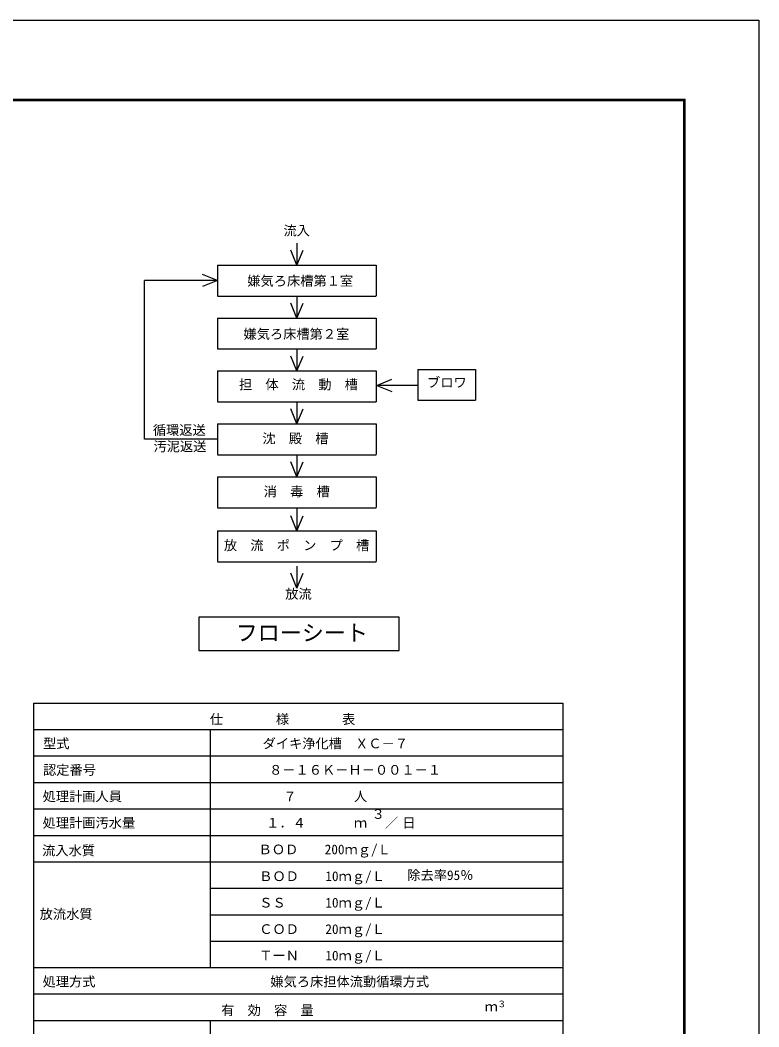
# Model space of a CAD drawing. Units: millimetres, scale not verified. Extents: x -8910 to 8910, y -6308 to 6308.
# Drawn here: x 3883 to 8910, y -541 to 6308 of the extents above; entities that cross this region are included whole.
import ezdxf
from ezdxf.enums import TextEntityAlignment as Align

# ---------------------------------------------------------------- set-up
doc = ezdxf.new("R2010")
doc.units = ezdxf.units.MM
doc.header["$LTSCALE"] = 30
for name, color, linetype, lineweight in [('0-0_水管', 4, 'Continuous', 25), ('0-9_文字', 7, 'Continuous', 25), ('0-B_図面枠', 7, 'Continuous', 25), ('0-C_Axis_waku', 7, 'Continuous', 25)]:
    doc.layers.add(name, color=color, linetype=linetype, lineweight=lineweight)
doc.styles.add('ＭＳ ゴシック', font='')
doc.styles.get('ＭＳ ゴシック').set_extended_font_data('MS Gothic')

msp = doc.modelspace()

# ---------------------------------------------------------------- linework, layer by layer
at = {"layer": '0-0_水管', "color": 3}
for p, q in [((3977.07, 1661.53), (7577.07, 1661.53)), ((3977.07, -2118.48), (3977.07, 1661.53)), ((7577.07, 1661.53), (7577.07, -2118.48)), ((3977.07, 1481.53), (7577.07, 1481.53)), ((5177.06, 1481.53), (5177.06, -138.48)), ((3977.07, 1301.53), (7577.07, 1301.53)), ((3977.07, 1121.53), (7577.07, 1121.53)), ((3977.07, 941.53), (7577.07, 941.53)), ((3977.07, 761.53), (7577.07, 761.53)), ((3977.06, 581.53), (7577.07, 581.53)), ((5177.06, 401.53), (7577.07, 401.53)), ((5177.06, 221.53), (7577.07, 221.53)), ((5177.06, 41.53), (7577.07, 41.53)), ((3977.06, -138.48), (7577.07, -138.48)), ((7577.06, -318.48), (3977.05, -318.48)), ((3977.05, -498.48), (7577.06, -498.48)), ((5177.05, -498.48), (5177.05, -1578.47))]:
    msp.add_line(p, q, dxfattribs=at)
at = {"layer": '0-9_文字'}
for p, q in [((5766.68, 4640.63), (5725.46, 4742.43)), ((5766.68, 4790.63), (5766.68, 4640.63)), ((5766.68, 4640.63), (5807.89, 4742.43)), ((5226.68, 4640.63), (5226.68, 4431.53)), ((5226.68, 4640.63), (6306.68, 4640.63)), ((6306.68, 4640.63), (6306.68, 4431.91)), ((4730.18, 3456.11), (4730.18, 4536.08)), ((5226.68, 4536.08), (4730.18, 4536.08)), ((5226.68, 4536.08), (5124.89, 4577.3)), ((5226.68, 4536.08), (5124.89, 4494.87)), ((5226.68, 4430.64), (6306.68, 4430.64)), ((5766.68, 4430.64), (5766.68, 4280.64)), ((5766.68, 4280.64), (5725.47, 4382.43)), ((5766.68, 4280.64), (5807.89, 4382.43)), ((5226.68, 4280.64), (6306.68, 4280.64)), ((6306.68, 4280.64), (6306.68, 4070.65)), ((5766.68, 4070.65), (5766.68, 3920.65)), ((5766.68, 3920.65), (5725.47, 4022.44)), ((5766.68, 3920.65), (5807.89, 4022.44)), ((5226.68, 3920.65), (5226.68, 3711.55)), ((5226.68, 3920.65), (6306.68, 3920.65)), ((6306.68, 3920.65), (6306.68, 3711.93)), ((6588.94, 3931.22), (6588.94, 3722.11)), ((6310.16, 3823.02), (6411.95, 3864.23)), ((6310.16, 3823.02), (6411.95, 3781.8)), ((6588.94, 3823.02), (6310.16, 3823.02)), ((5226.68, 3710.66), (6306.68, 3710.66)), ((5766.68, 3710.66), (5766.68, 3560.66)), ((6588.94, 3721.22), (6981.18, 3721.22)), ((5766.68, 3560.66), (5725.46, 3662.45)), ((5766.68, 3560.66), (5807.89, 3662.45)), ((5226.68, 3560.66), (5226.68, 3351.56)), ((5226.68, 3560.66), (6306.68, 3560.66)), ((6306.68, 3560.66), (6306.68, 3351.94)), ((5226.68, 3456.11), (4730.18, 3456.11)), ((5226.68, 3350.67), (6306.68, 3350.67)), ((5766.68, 3201.56), (5725.46, 3303.35)), ((5766.68, 3351.56), (5766.68, 3201.56)), ((5766.68, 3201.56), (5807.89, 3303.35)), ((5226.68, 3200.67), (5226.68, 2991.57)), ((5226.68, 3200.67), (6306.68, 3200.67)), ((6306.68, 3200.67), (6306.68, 2991.95)), ((5226.68, 2990.67), (6306.68, 2990.67)), ((5766.68, 2984.05), (5766.68, 2834.05)), ((5766.68, 2834.05), (5725.46, 2935.84)), ((5766.68, 2834.05), (5807.89, 2935.84)), ((5226.68, 2833.16), (5226.68, 2624.06)), ((5226.68, 2833.16), (6306.68, 2833.16)), ((6306.68, 2833.16), (6306.68, 2624.45)), ((5226.68, 2623.17), (6306.68, 2623.17)), ((5766.68, 2443.78), (5725.46, 2545.57)), ((5766.68, 2593.78), (5766.68, 2443.78)), ((5766.68, 2443.78), (5807.89, 2545.57)), ((5098.17, 2244.86), (5098.17, 2019.38)), ((6461.29, 2244.86), (5098.17, 2244.86)), ((6461.29, 2019.38), (6461.29, 2244.86)), ((5098.17, 2019.38), (6461.29, 2019.38))]:
    msp.add_line(p, q, dxfattribs=at)
for points in [[(5226.68, 4280.64), (5226.68, 4070.65), (6306.68, 4070.65)], [(6588.94, 3931.22), (6981.18, 3931.22), (6981.18, 3721.22)]]:
    msp.add_lwpolyline(points, dxfattribs=at)
at = {"layer": '0-B_図面枠'}
msp.add_lwpolyline([(-8910, -6307.5), (-8910, 6307.5), (8910, 6307.5), (8910, -6307.5)], close=True, dxfattribs=at)
at = {"layer": '0-C_Axis_waku'}
for p, q in [((-7778.4, 5769.9), (8408.4, 5769.9)), ((-7777.8, 5769.3), (8407.8, 5769.3)), ((-7777.2, 5768.7), (8407.2, 5768.7)), ((-7776.6, 5768.1), (8406.6, 5768.1)), ((-7776, 5767.5), (8406, 5767.5)), ((-7775.4, 5766.9), (8405.4, 5766.9)), ((-7774.8, 5766.3), (8404.8, 5766.3)), ((-7774.2, 5765.7), (8404.2, 5765.7)), ((-7773.6, 5765.1), (8403.6, 5765.1)), ((-7773, 5764.5), (8403, 5764.5)), ((-7772.4, 5763.9), (8402.4, 5763.9)), ((-7771.8, 5763.3), (8401.8, 5763.3)), ((-7771.2, 5762.7), (8401.2, 5762.7)), ((-7770.6, 5762.1), (8400.6, 5762.1)), ((-7770, 5761.5), (8400, 5761.5)), ((8400, -5806.5), (8400, 5761.5)), ((8400.6, -5807.1), (8400.6, 5762.1)), ((8401.2, -5807.7), (8401.2, 5762.7)), ((8401.8, -5808.3), (8401.8, 5763.3)), ((8402.4, -5808.9), (8402.4, 5763.9)), ((8403, -5809.5), (8403, 5764.5)), ((8403.6, -5810.1), (8403.6, 5765.1)), ((8404.2, -5810.7), (8404.2, 5765.7)), ((8404.8, -5811.3), (8404.8, 5766.3)), ((8405.4, -5811.9), (8405.4, 5766.9)), ((8406, -5812.5), (8406, 5767.5)), ((8406.6, -5813.1), (8406.6, 5768.1)), ((8407.2, -5813.7), (8407.2, 5768.7)), ((8407.8, -5814.3), (8407.8, 5769.3)), ((8408.4, -5814.9), (8408.4, 5769.9))]:
    msp.add_line(p, q, dxfattribs=at)

# ---------------------------------------------------------------- texts
at = {"layer": '0-0_水管', "style": 'ＭＳ ゴシック'}
for s, height, p in [('仕\u3000\u3000\u3000\u3000様\u3000\u3000\u3000\u3000表', 65.98, (5173.46, 1498.93)), ('型式', 65.98, (4038.87, 1333.93)), ('ダイキ浄化槽\u3000ＸＣ－７', 65.98, (5532.86, 1333.93)), ('認定番号', 65.98, (4038.87, 1153.93)), ('８－１６Ｋ－Ｈ－００１－１', 65.98, (5577.2, 1154.48)), ('処理計画人員\u3000', 65.98, (4035.87, 973.93)), ('７', 65.98, (5674.47, 973.93)), ('人', 65.98, (6154.47, 973.93)), ('３', 65.98, (6274.47, 853.93)), ('処理計画汚水量', 65.98, (4035.87, 793.93)), ('１．４', 65.98, (5557.25, 793.93)), ('ｍ', 65.98, (6154.47, 793.93)), ('／', 65.98, (6364.47, 793.93)), ('日', 65.98, (6484.47, 793.93)), ('流入水質', 65.98, (4032.58, 605.82)), ('ＢＯＤ\u3000\u3000200ｍｇ/Ｌ', 65.98, (5505.68, 613.09)), ('ＢＯＤ\u3000\u300010ｍｇ/Ｌ', 65.98, (5510.02, 430.94)), ('除去率95％', 65.98, (6517.74, 437.88)), ('ＳＳ\u3000\u3000\u300010ｍｇ/Ｌ', 65.98, (5510.02, 250.94)), ('放流水質', 65.98, (4015.76, 173.42)), ('ＣＯＤ\u3000\u300020ｍｇ/Ｌ', 65.98, (5510.02, 70.94)), ('ＴーＮ\u3000\u300010ｍｇ/Ｌ', 65.98, (5510.02, -109.07)), ('処理方式\u3000\u3000\u3000', 65.98, (4035.86, -286.08)), ('嫌気ろ床担体流動循環方式', 65.98, (5585.7, -286.08)), ('有\u3000効\u3000容\u3000量', 65.98, (5250.86, -481.08)), ('ｍ', 65.98, (7044.5, -456.31)), ('３', 43.99, (7129.65, -420.88))]:
    msp.add_text(s, height=height, dxfattribs=at).set_placement(p, align=Align.BOTTOM_LEFT)
at = {"layer": '0-9_文字', "color": 4, "style": 'ＭＳ ゴシック'}
for s, height, p in [('流入', 65.98, (5674.94, 4823.06)), ('嫌気ろ床槽第１室', 65.98, (5428.91, 4480.99)), ('嫌気ろ床槽第２室', 65.98, (5402.97, 4119.66)), ('担\u3000体\u3000流\u3000動\u3000槽', 65.98, (5371.85, 3776.12)), ('ブロワ', 65.98, (6651.84, 3790.38)), ('循環返送', 65.98, (4785.85, 3465.73)), ('沈\u3000殿\u3000槽', 65.98, (5531.36, 3409.04)), ('汚泥返送', 65.98, (4790.3, 3354.57)), ('消\u3000毒\u3000槽', 65.98, (5540.25, 3047.71)), ('放\u3000流\u3000ポ\u3000ン\u3000プ\u3000槽', 65.98, (5269.02, 2681.93)), ('放流', 65.98, (5686.98, 2351.72)), ('フローシート', 110, (5349.52, 2051.62))]:
    msp.add_text(s, height=height, dxfattribs=at).set_placement(p, align=Align.BOTTOM_LEFT)

doc.saveas('drawing.dxf')
